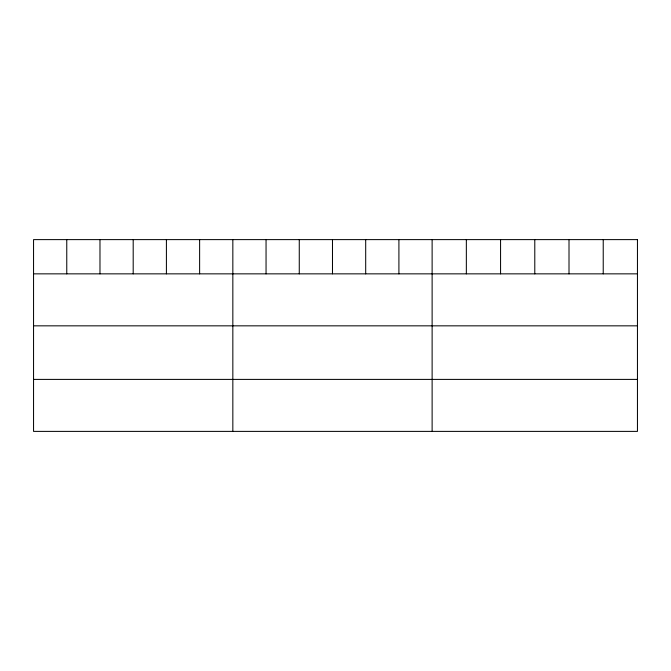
<?xml version="1.0" encoding="UTF-8"?>
<svg xmlns="http://www.w3.org/2000/svg" width="671" height="671" viewBox="0 0 671 671"><rect width="100%" height="100%" fill="white"/><g stroke="black" fill="none" stroke-linecap="round" stroke-linejoin="round"><path stroke-width="1.01" d="M33.55 273.852L637.45 273.852M33.55 325.838L637.45 325.838M33.55 379.4L637.45 379.4M603.229 239.614L603.229 273.852M569.008 239.614L569.008 273.852M534.787 239.614L534.787 273.852M500.566 239.614L500.566 273.852M466.345 239.614L466.345 273.852M432.124 239.614L432.124 431.386M398.91 239.614L398.91 273.852M365.695 239.614L365.695 273.852M332.481 239.614L332.481 273.852M299.266 239.614L299.266 273.852M266.051 239.614L266.051 273.852M232.837 239.614L232.837 431.386M199.623 239.614L199.623 273.852M166.408 239.614L166.408 273.852M133.194 239.614L133.194 273.852M99.979 239.614L99.979 273.852M66.764 239.614L66.764 273.852M637.45 239.614L33.55 239.614L33.55 431.386L637.45 431.386L637.45 239.614"/></g></svg>
